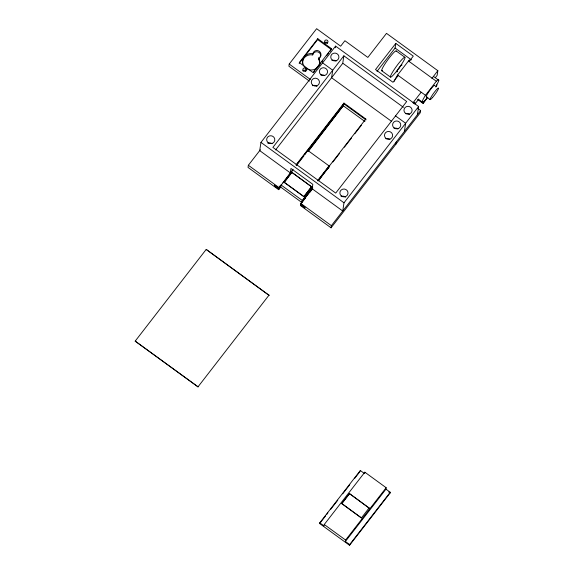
<?xml version="1.0" encoding="UTF-8"?>
<svg xmlns="http://www.w3.org/2000/svg" width="574" height="574" viewBox="0 0 574 574"><rect width="100%" height="100%" fill="white"/><g stroke="black" fill="none" stroke-linecap="round" stroke-linejoin="round"><path stroke-width="0.86" d="M135.184 341.135L198.008 386.84L135.184 341.135L206.195 249.425L268.998 295.266L206.195 249.425M260.352 149.792L248.355 165.269L248.025 167.414L278.62 189.671L280.801 186.859M260.955 142.395L259.713 150.618L290.3 172.874L290.975 168.44L312.823 184.333L312.156 188.767L342.743 211.024L343.991 202.801L418.625 106.52L335.589 46.114L260.955 142.395L343.991 202.801M435.523 77.454L437.144 75.359L437.847 70.71L386.496 33.357L367.841 57.429L344.895 40.732L340.669 46.185L316.633 28.7L289.217 64.066L288.894 66.211L309.393 81.121M278.62 189.671L280.908 186.141M278.727 188.954L274.358 185.775L274.465 185.058L278.835 188.236L293.127 169.23M280.7 186.399L280.923 184.9L302.276 200.434L302.046 201.933L312.428 188.545M284.202 182.374L291.901 172.329L311.546 186.772L303.868 196.681L284.202 182.374L291.901 172.329M302.455 63.24A8.581 8.273 8.6 0 1 312.694 54.903L312.88 53.655A4.083 3.939 8.6 0 1 319.331 51.294A4.083 3.939 8.6 0 1 318.785 57.945L318.592 59.201A8.581 8.273 8.6 0 1 319.503 64.31M317.637 39.584L317.774 38.695L331.535 48.711L331.399 49.601L317.637 39.584L299.14 63.449M417.937 108.601L420.627 110.56L420.304 112.705L331.062 227.821L300.467 205.564L300.582 204.853L304.952 208.032L305.059 207.314L300.69 204.136L300.798 203.418L312.794 187.942M303.868 196.681L311.567 186.629M335.345 47.764L335.589 46.114M343.869 55.822L272.887 147.389L335.711 193.094L406.693 101.519L343.869 55.822L342.757 63.19L403.414 107.309M305.016 154.471L307.7 150.359L329.046 165.893L328.83 167.328L327.18 169.509M365.695 119.701L365.803 118.983L343.955 103.09L343.74 104.518L307.743 150.955M331.062 227.821L331.385 225.675L420.627 110.56M319.768 522.842L324.037 525.942L324.253 524.514L364.82 472.187L386.166 487.721L385.95 489.156L390.227 492.262L390.112 492.973L349.552 545.3L319.661 523.553L319.768 522.842L360.329 470.515L363.887 473.105M377.01 71.377L395.099 48.044L395.802 43.394L413.28 56.116L408.896 61.77M395.967 144.096L396.29 141.95M369.125 507.897L361.426 517.942L341.76 503.635L349.458 493.59L369.104 508.04L349.458 493.59M404.397 131.489L405.646 123.267L395.536 115.912M349.552 545.3L349.659 544.582L345.39 541.476L345.605 540.048L386.166 487.721M414.557 103.829L414.808 102.158L413.725 103.557M360.221 471.225L360.329 470.515M417.384 114.743L418.625 106.52M364.598 473.622L364.82 472.187M417.592 99.453L423.06 103.428L427.343 97.329M361.426 517.942L341.781 503.491M317.774 38.695L299.276 62.552L313.038 72.568L331.535 48.711M313.426 72.79L314.983 70.781M316.023 69.447L317.056 68.105M319.158 65.393L320.758 63.334M321.82 61.956L322.889 60.586M326.613 55.778L328.744 53.038M329.806 51.66L330.868 50.29M275.592 149.943L342.735 63.334M296.048 164.889L343.955 103.09M296.22 165.161L343.848 103.801M278.835 188.236L281.016 185.424M282.989 182.862L290.092 173.7M290.831 172.76L292.475 170.65M296.65 165.247L303.926 155.877M308.181 150.962L343.632 105.236L308.618 150.976M395.802 43.394L375.518 69.562L392.996 82.276L397.933 75.912M394.338 81.314A13.963 1.758 -54 0 1 397.595 75.029L408.48 60.988A13.963 1.758 -54 0 1 410.934 60.048M302.276 200.434L312.658 187.038M317.573 180.695L329.046 165.893M317.896 180.781L365.803 118.983M302.161 201.216L312.536 187.827M318.003 180.781L328.931 166.682M318.792 180.2L319.883 178.794M321.44 176.785L329.698 166.13M332.913 161.99L339.521 153.466M344.386 147.188L351.518 137.99M354.768 133.792L361.333 125.326M318.441 180.788L321.72 176.562M300.69 204.136L305.598 197.8M309.96 192.175L312.687 188.659M412.964 102.803L421.079 92.342M431.899 78.387L437.847 70.71M414.966 103.966L418.755 99.08M198.008 386.84L269.019 295.122M424.616 100.837A13.963 1.758 -54 0 1 425.456 95.291L436.34 81.25L408.48 60.988M435.989 86.172L436.958 84.923L435.788 87.004M423.06 103.428L427.831 97.271M319.661 523.553L325.688 515.775M326.785 514.361L327.883 512.948M330.624 509.411L337.749 500.219M342.678 493.855L349.81 484.664M354.739 478.3L359.676 471.936M341.76 503.635L349.437 493.733M345.39 541.476L385.95 489.156M349.659 544.582L390.227 492.262M399.396 68.033L399.762 67.596M395.099 48.044L411.178 59.746M433.571 76.514L438.794 80.317M396.204 50.957L404.943 57.314A12.255 1.543 -54 0 1 395.02 73.135A12.255 1.543 -54 0 1 393.154 71.154A12.255 1.543 -54 0 1 404.943 57.314M397.595 75.029L425.456 95.291M426.31 96.841L430.134 99.625M381.724 70.731L390.464 77.088M418.389 99.237L423.167 102.71M322.61 62.86L332.719 70.215L331.578 77.72L391.511 121.322M289.217 64.066L310.426 79.492M343.582 103.607L365.961 119.894M342.534 105.229L364.913 121.516M291.879 172.473L311.546 186.772M284.223 182.231L303.89 196.538M279.179 186.005L301.953 202.579M248.355 165.269L278.942 187.526M300.798 203.418L331.385 225.675M388.691 491.94L390.112 492.973M324.253 524.514L345.605 540.048M320.981 75.108A4.083 3.939 8.6 0 1 324.518 75.481M394.18 128.361A4.083 3.939 8.6 0 1 398.026 128.935M267.864 143.285A4.083 3.939 8.6 0 1 272.09 143.701M312.486 85.727A4.083 3.939 8.6 0 1 316.999 86.373M341.064 196.538A4.083 3.939 8.6 0 1 345.577 197.183M386.065 138.822A4.083 3.939 8.6 0 1 389.911 139.396M331.951 60.607A4.083 3.939 8.6 0 1 336.185 61.031M405.538 113.709A4.083 3.939 8.6 0 1 409.664 114.506M302.756 70.925A1.7 1.643 8.6 0 1 305.856 71.413M318.785 57.945A8.581 8.273 8.6 0 1 313.426 69.777A8.581 8.273 8.6 0 1 302.649 61.935A8.581 8.273 8.6 0 1 312.88 53.655M312.694 54.903A4.083 3.939 8.6 0 1 317.867 51.918A4.083 3.939 8.6 0 1 320.479 57.228M319.424 58.648A4.083 3.939 8.6 0 1 318.592 59.201M306.674 70.093A8.581 8.273 8.6 0 1 305.705 69.447M324.59 42.763A1.7 1.643 8.6 0 1 327.603 43.366M426.762 96.669A7.153 0.897 -54 0 1 429.725 90.556A7.153 0.897 -54 0 1 434.697 85.741M397.545 71.441A4.427 0.56 -54 0 1 398.478 68.643A4.427 0.56 -54 0 1 401.951 65.113M436.34 81.25A13.963 1.758 -54 0 1 435.867 86.215M382.557 70.509A12.255 1.543 -54 0 1 387.371 60.406A12.255 1.543 -54 0 1 396.268 51.423M320.888 74.692A4.083 3.939 8.6 0 0 327.503 72.346A4.083 3.939 8.6 0 0 322.028 67.969A4.083 3.939 8.6 0 0 320.888 74.692M394.087 127.945A4.083 3.939 8.6 0 0 400.702 125.598A4.083 3.939 8.6 0 0 395.228 121.214A4.083 3.939 8.6 0 0 394.087 127.945M268.158 142.718A4.083 3.939 8.6 0 0 274.767 140.372A4.083 3.939 8.6 0 0 269.292 135.988A4.083 3.939 8.6 0 0 268.158 142.718M312.773 85.16A4.083 3.939 8.6 0 0 319.388 82.807A4.083 3.939 8.6 0 0 313.913 78.43A4.083 3.939 8.6 0 0 312.773 85.16M341.358 195.971A4.083 3.939 8.6 0 0 347.966 193.617A4.083 3.939 8.6 0 0 342.491 189.241A4.083 3.939 8.6 0 0 341.358 195.971M385.979 138.413A4.083 3.939 8.6 0 0 392.587 136.06A4.083 3.939 8.6 0 0 387.113 131.683A4.083 3.939 8.6 0 0 385.979 138.413M332.246 60.04A4.083 3.939 8.6 0 0 338.861 57.694A4.083 3.939 8.6 0 0 333.379 53.317A4.083 3.939 8.6 0 0 332.246 60.04M405.445 113.293A4.083 3.939 8.6 0 0 412.06 110.947A4.083 3.939 8.6 0 0 406.586 106.563A4.083 3.939 8.6 0 0 405.445 113.293M303.459 70.918A1.7 1.643 8.6 0 0 306.215 69.935A1.7 1.643 8.6 0 0 303.933 68.112A1.7 1.643 8.6 0 0 303.459 70.918M325.2 42.871A1.7 1.643 8.6 0 0 327.955 41.888A1.7 1.643 8.6 0 0 325.673 40.065A1.7 1.643 8.6 0 0 325.2 42.871M432.617 97.429A7.153 0.897 -54 0 0 438.543 88.08A7.153 0.897 -54 0 0 431.756 95.966A7.153 0.897 -54 0 0 432.617 97.429"/></g></svg>
